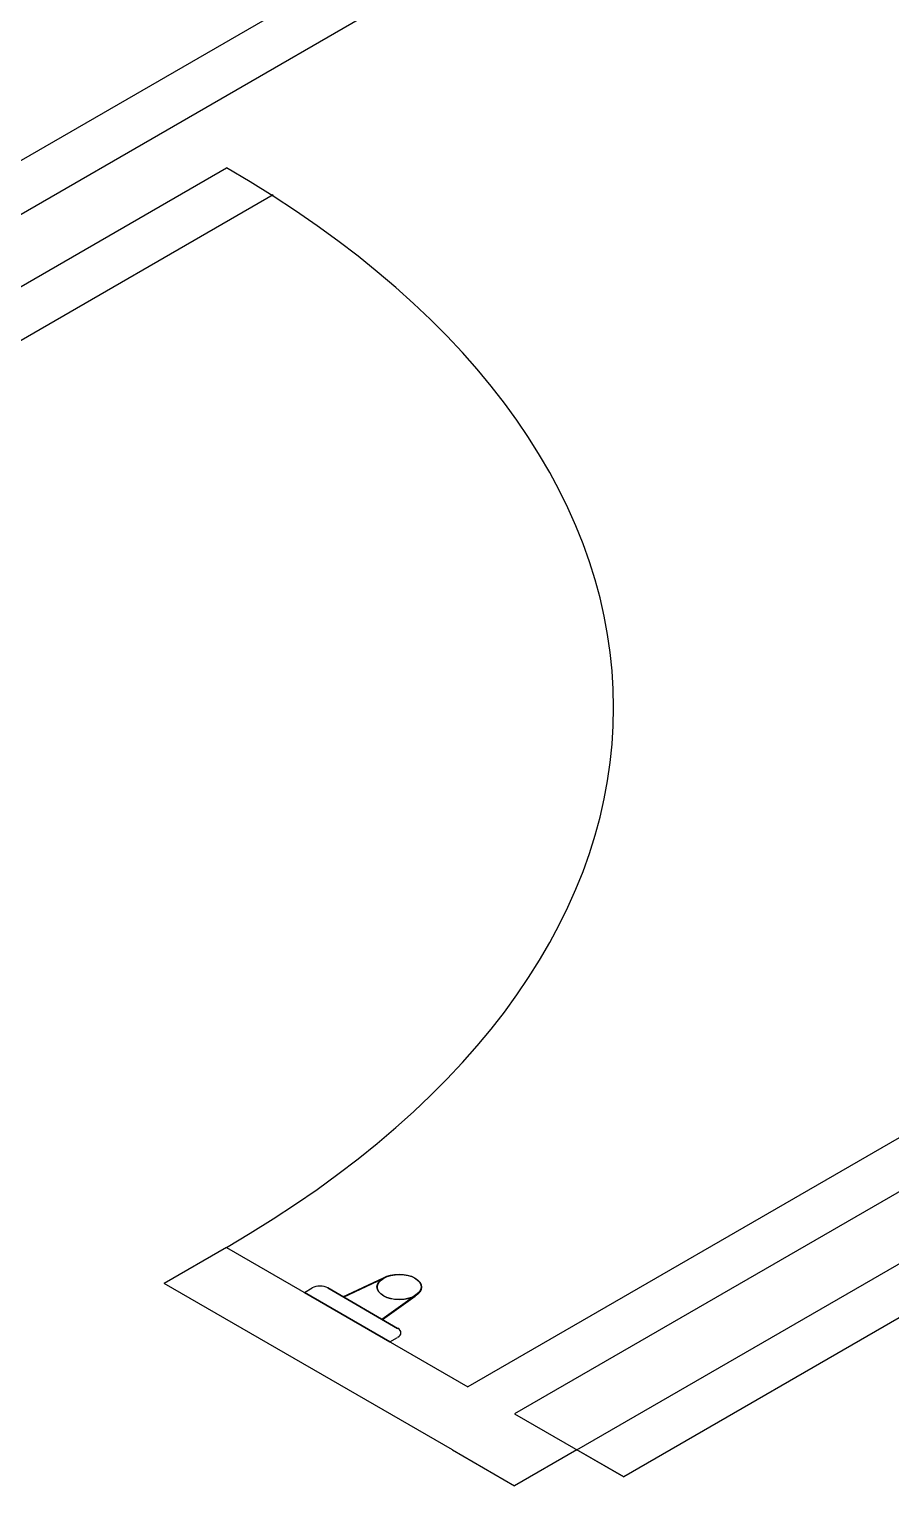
# Model space of a CAD drawing. Header units: millimetres. Extents: x 474.7 to 528.3, y 13.1 to 23.5.
# Drawn here: x 512.107 to 512.499, y 18.981 to 19.642 of the extents above; entities that cross this region are included whole.
import ezdxf

# ---------------------------------------------------------------- set-up
doc = ezdxf.new("R2010")
doc.units = ezdxf.units.MM
doc.header["$LTSCALE"] = 2.5
doc.layers.add('I-ARQ', color=8, linetype='Continuous')

msp = doc.modelspace()

# ---------------------------------------------------------------- linework, layer by layer
at = {"layer": 'I-ARQ', "extrusion": (0, 0.816497, 0.57735)}
for p, q in [((512.57886, 19.85626, 18.30222), (511.72326, 19.36228, 19.00082)), ((512.60007, 19.84401, 18.31954), (511.74447, 19.35003, 19.01814)), ((511.77276, 19.3337, 19.04123), (512.19702, 19.57865, 18.69482)), ((512.21823, 19.5664, 18.71214), (511.79397, 19.32145, 19.05855)), ((513.16222, 19.51946, 18.77854), (512.30662, 19.02547, 19.47713)), ((513.18343, 19.50721, 18.79586), (512.32783, 19.01323, 19.49445)), ((512.35612, 18.9969, 19.51755), (512.78038, 19.24185, 19.17114)), ((512.8016, 19.2296, 19.18846), (512.37733, 18.98465, 19.53487)), ((512.19702, 19.08875, 19.38764), (512.16874, 19.07242, 19.41074)), ((512.19702, 19.08875, 19.38764), (512.30662, 19.02547, 19.47713)), ((512.29955, 18.9969, 19.51755), (512.16874, 19.07242, 19.41074)), ((512.23243, 19.06831, 19.41656), (512.23597, 19.07035, 19.41367)), ((512.23243, 19.06831, 19.41656), (512.23597, 19.07035, 19.41367)), ((512.24304, 19.07035, 19.41367), (512.27474, 19.05204, 19.43956)), ((512.27474, 19.05204, 19.43956), (512.24304, 19.07035, 19.41367)), ((512.24991, 19.06638, 19.41928), (512.26829, 19.07493, 19.40719)), ((512.25015, 19.06624, 19.41948), (512.26853, 19.07479, 19.40739)), ((512.23243, 19.06831, 19.41656), (512.27121, 19.04592, 19.44822)), ((512.27121, 19.04592, 19.44822), (512.23243, 19.06831, 19.41656)), ((512.26763, 19.05615, 19.43375), (512.28243, 19.06676, 19.41874)), ((512.26787, 19.05601, 19.43395), (512.28268, 19.06662, 19.41894)), ((512.27121, 19.04592, 19.44822), (512.27474, 19.04796, 19.44533)), ((512.27121, 19.04592, 19.44822), (512.27474, 19.04796, 19.44533)), ((512.32783, 19.01323, 19.49445), (512.37733, 18.98465, 19.53487)), ((512.29955, 18.9969, 19.51755), (512.32783, 18.98057, 19.54064)), ((512.35612, 18.9969, 19.51755), (512.32783, 18.98057, 19.54064)), ((512.37733, 18.98465, 19.53487), (512.35612, 18.9969, 19.51755))]:
    msp.add_line(p, q, dxfattribs=at)
for centre in [(-512.27536, 4.84006, 26.77936), (-512.2756, 4.84031, 26.77936)]:
    msp.add_circle(centre, 0.01, dxfattribs=at)
for centre, radius, start, end in [((-511.77276, 4.38478, 26.77936), 0.6, 135, 225), ((-512.2395, 4.84446, 26.77936), 0.005, 225, 315), ((-512.2395, 4.84446, 26.77936), 0.005, 225, 315), ((-512.27121, 4.87616, 26.77936), 0.005, 135, 225), ((-512.27121, 4.87616, 26.77936), 0.005, 135, 225)]:
    msp.add_arc(centre, radius, start, end, dxfattribs=at)

doc.saveas('drawing.dxf')
